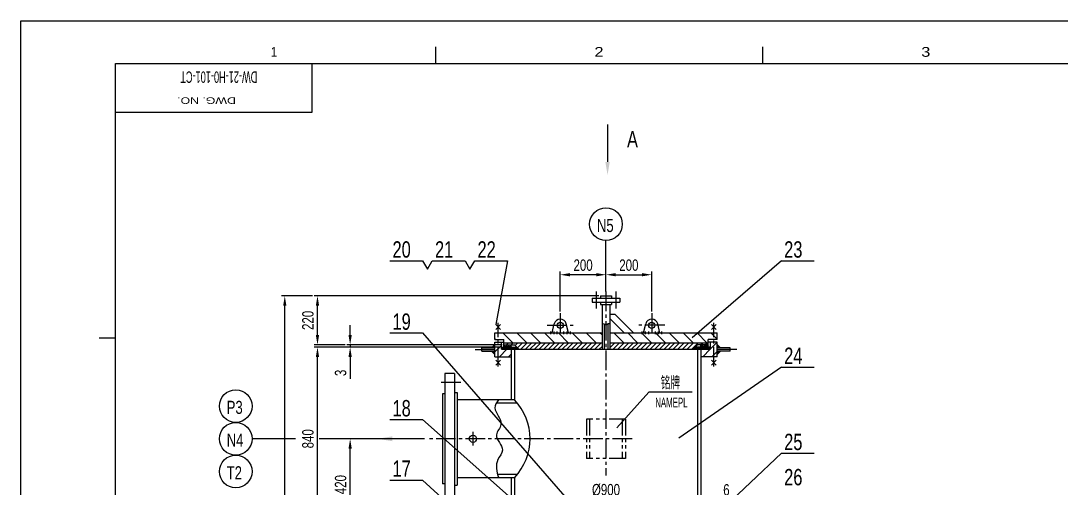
# Model space of a CAD drawing. Extents: x 0 to 840, y 0 to 594.
# Drawn here: x 0 to 318.3, y 451.1 to 594 of the extents above; entities that cross this region are included whole.
import ezdxf
from ezdxf.enums import TextEntityAlignment as Align

# ---------------------------------------------------------------- set-up
doc = ezdxf.new("R2010")
doc.units = 0
doc.header["$LTSCALE"] = 8
doc.linetypes.add('CENTER2', pattern=[1.125, 0.75, -0.125, 0.125, -0.125])
doc.linetypes.add('PHANTOM2', pattern=[1.25, 0.625, -0.125, 0.125, -0.125, 0.125, -0.125])
doc.layers.get('0').update_dxf_attribs({"color": 2, "linetype": 'CONTINUOUS'})
doc.layers.get('DEFPOINTS').update_dxf_attribs({"linetype": 'CONTINUOUS'})
for name, color, linetype in [('2', 1, 'CONTINUOUS'), ('3', 3, 'CENTER2'), ('OT', 1, 'CONTINUOUS'), ('PHAN', 6, 'PHANTOM2'), ('TEXT', 7, 'CONTINUOUS'), ('X4600A1$0$BORDER', 7, 'CONTINUOUS')]:
    doc.layers.add(name, color=color, linetype=linetype)
doc.styles.get("Standard").update_dxf_attribs({"font": 'JDECSTD', "width": 0.75, "bigfont": 'HZDX'})
doc.styles.add('X4600A1$0$STANDARD', font='AUCAD', dxfattribs={"width": 0.8})
doc.dimstyles.new('STANDARD$0', dxfattribs={"dimscale": 0, "dimtxt": 3.5, "dimasz": 3, "dimexe": 1, "dimexo": 0.5, "dimgap": 1, "dimtad": 1, "dimdsep": 46, "dimtxsty": 'Standard', "dimcen": 0, "dimclrd": 7, "dimclre": 7, "dimclrt": 7, "dimadec": 0, "dimazin": 0, "dimtfac": 0.714286, "dimtmove": 0, "dimatfit": 3, "dimfxl": 0, "dimtolj": 1, "dimarcsym": 0})
pattern_1 = [(135, (0, 30.93722), (-0.2245064, -0.2245064), []), (225, (0, 30.93722), (0.2245064, -0.2245064), [])]

# ---------------------------------------------------------------- blocks, each defined once
blk = doc.blocks.new('*D43')
at = {"layer": 'DEFPOINTS', "color": 0}
for p in [(100.77, 466.21), (124.05, 466.21), (109.77, 438.21)]:
    blk.add_point(p, dxfattribs=at)
at = {"layer": 'TEXT', "color": 7, "lineweight": -2}
for p, q in [((123.55, 466.21), (99.77, 466.21)), ((100.77, 441.21), (100.77, 463.21)), ((109.27, 438.21), (99.77, 438.21))]:
    blk.add_line(p, q, dxfattribs=at)
at = {"layer": 'TEXT', "color": 7}
for points in [[(100.27, 463.21), (101.27, 463.21), (100.77, 466.21)], [(100.27, 441.21), (101.27, 441.21), (100.77, 438.21)]]:
    blk.add_solid(points, dxfattribs=at)
at = {"layer": 'TEXT', "color": 7, "insert": (97.86, 452.21), "char_height": 3.5, "attachment_point": 5, "rotation": 90}
blk.add_mtext('\\A1;420', dxfattribs=at)
blk = doc.blocks.new('*D44')
at = {"layer": 'DEFPOINTS', "color": 0}
for p in [(90.77, 494.21), (147.05, 494.21), (100.77, 438.21)]:
    blk.add_point(p, dxfattribs=at)
at = {"layer": 'TEXT', "color": 7, "lineweight": -2}
for p, q in [((146.55, 494.21), (89.77, 494.21)), ((90.77, 441.21), (90.77, 491.21)), ((100.27, 438.21), (89.77, 438.21))]:
    blk.add_line(p, q, dxfattribs=at)
at = {"layer": 'TEXT', "color": 7}
for points in [[(90.27, 491.21), (91.27, 491.21), (90.77, 494.21)], [(90.27, 441.21), (91.27, 441.21), (90.77, 438.21)]]:
    blk.add_solid(points, dxfattribs=at)
at = {"layer": 'TEXT', "color": 7, "insert": (87.86, 466.21), "char_height": 3.5, "attachment_point": 5, "rotation": 90}
blk.add_mtext('\\A1;840', dxfattribs=at)
blk = doc.blocks.new('*D45')
at = {"layer": 'DEFPOINTS', "color": 0}
for p in [(100.77, 494.21), (147.05, 494.21), (147.75, 494.91)]:
    blk.add_point(p, dxfattribs=at)
at = {"layer": 'TEXT', "color": 7, "lineweight": -2}
for p, q in [((100.77, 497.91), (100.77, 500.91)), ((147.25, 494.91), (99.77, 494.91)), ((146.55, 494.21), (99.77, 494.21)), ((100.77, 494.91), (100.77, 494.21)), ((100.77, 491.21), (100.77, 484.52))]:
    blk.add_line(p, q, dxfattribs=at)
at = {"layer": 'TEXT', "color": 7}
for points in [[(100.27, 497.91), (101.27, 497.91), (100.77, 494.91)], [(100.27, 491.21), (101.27, 491.21), (100.77, 494.21)]]:
    blk.add_solid(points, dxfattribs=at)
at = {"layer": 'TEXT', "color": 7, "insert": (97.86, 486.37), "char_height": 3.5, "attachment_point": 5, "rotation": 90}
blk.add_mtext('\\A1;3', dxfattribs=at)
blk = doc.blocks.new('*D46')
at = {"layer": 'DEFPOINTS', "color": 0}
for p in [(90.77, 509.91), (177.35, 509.91), (99.77, 494.91)]:
    blk.add_point(p, dxfattribs=at)
at = {"layer": 'TEXT', "color": 7, "lineweight": -2}
for p, q in [((176.85, 509.91), (89.77, 509.91)), ((90.77, 497.91), (90.77, 506.91)), ((99.27, 494.91), (89.77, 494.91))]:
    blk.add_line(p, q, dxfattribs=at)
at = {"layer": 'TEXT', "color": 7}
for points in [[(90.27, 506.91), (91.27, 506.91), (90.77, 509.91)], [(90.27, 497.91), (91.27, 497.91), (90.77, 494.91)]]:
    blk.add_solid(points, dxfattribs=at)
at = {"layer": 'TEXT', "color": 7, "insert": (87.86, 502.41), "char_height": 3.5, "attachment_point": 5, "rotation": 90}
blk.add_mtext('\\A1;220', dxfattribs=at)
blk = doc.blocks.new('*D47')
at = {"layer": 'DEFPOINTS', "color": 0}
for p in [(80.77, 509.91), (89.77, 509.91), (89.77, 224.31)]:
    blk.add_point(p, dxfattribs=at)
at = {"layer": 'TEXT', "color": 7, "lineweight": -2}
for p, q in [((89.27, 509.91), (79.77, 509.91)), ((80.77, 227.31), (80.77, 506.91)), ((89.27, 224.31), (79.77, 224.31))]:
    blk.add_line(p, q, dxfattribs=at)
at = {"layer": 'TEXT', "color": 7}
for points in [[(80.27, 506.91), (81.27, 506.91), (80.77, 509.91)], [(80.27, 227.31), (81.27, 227.31), (80.77, 224.31)]]:
    blk.add_solid(points, dxfattribs=at)
at = {"layer": 'TEXT', "color": 7, "insert": (77.86, 367.11), "char_height": 3.5, "attachment_point": 5, "rotation": 90}
blk.add_mtext('\\A1;～4239', dxfattribs=at)
blk = doc.blocks.new('*D50')
at = {"layer": 'DEFPOINTS', "color": 0}
for p in [(151.05, 452.91), (207.05, 452.91), (207.05, 447.67)]:
    blk.add_point(p, dxfattribs=at)
at = {"layer": 'TEXT', "color": 7, "lineweight": -2}
for p, q in [((151.05, 452.41), (151.05, 446.67)), ((207.05, 452.41), (207.05, 446.67)), ((154.05, 447.67), (204.05, 447.67))]:
    blk.add_line(p, q, dxfattribs=at)
at = {"layer": 'TEXT', "color": 7}
for points in [[(154.05, 448.17), (154.05, 447.17), (151.05, 447.67)], [(204.05, 448.17), (204.05, 447.17), (207.05, 447.67)]]:
    blk.add_solid(points, dxfattribs=at)
at = {"layer": 'TEXT', "color": 7, "insert": (179.05, 450.59), "char_height": 3.5, "attachment_point": 5}
blk.add_mtext('\\A1;%%C900', dxfattribs=at)
blk = doc.blocks.new('*D51')
at = {"layer": 'DEFPOINTS', "color": 0}
for p in [(207.05, 452.41), (208.05, 452.91), (208.05, 447.67)]:
    blk.add_point(p, dxfattribs=at)
at = {"layer": 'TEXT', "color": 7, "lineweight": -2}
for p, q in [((208.05, 452.41), (208.05, 446.67)), ((207.05, 451.91), (207.05, 446.67)), ((204.05, 447.67), (201.05, 447.67)), ((207.05, 447.67), (208.05, 447.67)), ((211.05, 447.67), (217.75, 447.67))]:
    blk.add_line(p, q, dxfattribs=at)
at = {"layer": 'TEXT', "color": 7}
for points in [[(204.05, 448.17), (204.05, 447.17), (207.05, 447.67)], [(211.05, 448.17), (211.05, 447.17), (208.05, 447.67)]]:
    blk.add_solid(points, dxfattribs=at)
at = {"layer": 'TEXT', "color": 7, "insert": (215.9, 450.59), "char_height": 3.5, "attachment_point": 5}
blk.add_mtext('\\A1;6', dxfattribs=at)
blk = doc.blocks.new('*D57')
at = {"layer": 'DEFPOINTS', "color": 0}
for p in [(165.05, 516.37), (179.05, 511.81), (165.05, 504.61)]:
    blk.add_point(p, dxfattribs=at)
at = {"layer": 'TEXT', "color": 7, "lineweight": -2}
for p, q in [((165.05, 505.11), (165.05, 517.37)), ((176.05, 516.37), (168.05, 516.37)), ((179.05, 512.31), (179.05, 517.37))]:
    blk.add_line(p, q, dxfattribs=at)
at = {"layer": 'TEXT', "color": 7}
for points in [[(168.05, 516.87), (168.05, 515.87), (165.05, 516.37)], [(176.05, 516.87), (176.05, 515.87), (179.05, 516.37)]]:
    blk.add_solid(points, dxfattribs=at)
at = {"layer": 'TEXT', "color": 7, "insert": (172.05, 519.28), "char_height": 3.5, "attachment_point": 5}
blk.add_mtext('\\A1;200', dxfattribs=at)
blk = doc.blocks.new('*D58')
at = {"layer": 'DEFPOINTS', "color": 0}
for p in [(193.05, 516.37), (179.05, 511.81), (193.05, 504.61)]:
    blk.add_point(p, dxfattribs=at)
at = {"layer": 'TEXT', "color": 7, "lineweight": -2}
for p, q in [((179.05, 512.31), (179.05, 517.37)), ((182.05, 516.37), (190.05, 516.37)), ((193.05, 505.11), (193.05, 517.37))]:
    blk.add_line(p, q, dxfattribs=at)
at = {"layer": 'TEXT', "color": 7}
for points in [[(182.05, 516.87), (182.05, 515.87), (179.05, 516.37)], [(190.05, 516.87), (190.05, 515.87), (193.05, 516.37)]]:
    blk.add_solid(points, dxfattribs=at)
at = {"layer": 'TEXT', "color": 7, "insert": (186.05, 519.28), "char_height": 3.5, "attachment_point": 5}
blk.add_mtext('\\A1;200', dxfattribs=at)

msp = doc.modelspace()

# ---------------------------------------------------------------- hatches: boundary and pattern name
at = {"layer": 'TEXT'}
h = msp.add_hatch(dxfattribs=at)
h.set_pattern_fill('_USER', color=256, scale=3, angle=135, style=0, pattern_type=0)
h.set_pattern_definition([(135, (0, 30.9372), (-2.12132, -2.12132), [])])
h.paths.add_polyline_path([(146.053, 498.614), (145.053, 498.614), (145.053, 496.614), (146.053, 496.614)])
h.paths.add_polyline_path([(146.053, 498.614), (146.053, 496.614), (147.753, 496.614), (147.753, 495.564), (177.853, 495.564), (177.853, 498.614)])
h.paths.add_polyline_path([(180.253, 498.614), (180.253, 495.564), (210.353, 495.564), (210.353, 496.614), (212.053, 496.614), (212.053, 498.614)])
h.paths.add_polyline_path([(213.053, 498.614), (212.053, 498.614), (212.053, 496.614), (213.053, 496.614)])
h = msp.add_hatch(color=256, dxfattribs=at)
h.paths.add_polyline_path([(145.053, 493.014), (144.007, 493.014), (145.053, 491.967)])
h.paths.add_polyline_path([(145.053, 495.06), (144.007, 494.014), (145.053, 494.014)])
h = msp.add_hatch(dxfattribs=at)
h.set_pattern_fill('_USER', color=256, scale=2, angle=45, style=0, pattern_type=0)
h.set_pattern_definition([(45, (0, 30.9372), (-1.4142136, 1.4142136), [])])
h.paths.add_polyline_path([(146.053, 495.714), (145.053, 495.714), (145.053, 491.314), (146.053, 491.314)])
h.paths.add_polyline_path([(150.053, 493.614), (147.053, 493.614), (147.053, 495.714), (146.053, 495.714), (146.053, 491.314), (150.053, 491.314)])
h.paths.add_polyline_path([(212.053, 495.714), (211.053, 495.714), (211.053, 493.614), (208.053, 493.614), (208.053, 491.314), (212.053, 491.314)])
h.paths.add_polyline_path([(213.053, 495.714), (212.053, 495.714), (212.053, 491.314), (213.053, 491.314)])
h = msp.add_hatch(dxfattribs=at)
h.set_pattern_fill('ANSI37', color=256, scale=0.1, angle=90, style=0)
h.set_pattern_definition(pattern_1)
h.paths.add_polyline_path([(151.753, 494.214), (147.053, 494.214), (147.053, 493.614), (152.353, 493.614)])
h = msp.add_hatch(dxfattribs=at)
h.set_pattern_fill('_USER', color=256, angle=45, style=0, pattern_type=0)
h.set_pattern_definition([(45, (0, 30.9372), (-0.7071068, 0.7071068), [])])
h.paths.add_polyline_path([(177.853, 495.564), (147.753, 495.564), (147.753, 494.914), (151.053, 494.914), (152.353, 493.614), (177.853, 493.614)])
h.paths.add_polyline_path([(207.053, 494.914), (210.353, 494.914), (210.353, 495.564), (180.253, 495.564), (180.253, 493.614), (205.753, 493.614)])
h = msp.add_hatch(dxfattribs=at)
h.set_pattern_fill('ANSI37', color=256, scale=0.15, angle=90, style=0)
h.set_pattern_definition([(135, (0, 30.9372), (-0.3367596, -0.3367596), []), (225, (0, 30.9372), (0.3367596, -0.3367596), [])])
h.paths.add_polyline_path([(150.053, 494.914), (147.753, 494.914), (147.753, 494.214), (150.053, 494.214)])
h.paths.add_polyline_path([(210.353, 494.914), (208.053, 494.914), (208.053, 494.214), (210.353, 494.214)])
h = msp.add_hatch(dxfattribs=at)
h.set_pattern_fill('ANSI37', color=256, scale=0.1, angle=90, style=0)
h.set_pattern_definition(pattern_1)
h.paths.add_polyline_path([(211.053, 494.214), (206.353, 494.214), (205.753, 493.614), (211.053, 493.614)])
h = msp.add_hatch(color=256, dxfattribs=at)
h.paths.add_polyline_path([(213.053, 495.06), (213.053, 494.014), (214.099, 494.014)])
h.paths.add_polyline_path([(214.099, 493.014), (213.053, 493.014), (213.053, 491.967)])

# ---------------------------------------------------------------- linework, layer by layer
for p, q in [((0, 594), (840, 594)), ((0, 0), (0, 594))]:
    msp.add_line(p, q)
at = {"layer": '2'}
for p, q in [((184.624, 498.614), (180.253, 502.985)), ((187.453, 498.614), (181.753, 504.314)), ((145.303, 501.163), (146.802, 499.664)), ((145.303, 499.664), (146.802, 501.163)), ((212.802, 499.664), (211.303, 501.163)), ((212.802, 501.163), (211.303, 499.664)), ((144.007, 494.014), (145.053, 495.06)), ((214.099, 494.014), (213.053, 495.06)), ((144.007, 493.014), (145.053, 491.967)), ((145.303, 488.764), (146.802, 490.263)), ((145.303, 490.263), (146.802, 488.764)), ((212.802, 490.263), (211.303, 488.764)), ((212.802, 488.764), (211.303, 490.263)), ((214.099, 493.014), (213.053, 491.967))]:
    msp.add_line(p, q, dxfattribs=at)
at = {"layer": '3'}
for p, q in [((176.053, 511.214), (176.053, 506.014)), ((179.053, 511.214), (179.053, 454.962)), ((182.053, 511.214), (182.053, 506.014)), ((165.053, 504.614), (165.053, 498.083)), ((193.053, 504.614), (193.053, 498.083)), ((146.053, 488.314), (146.053, 501.614)), ((161.044, 500.914), (169.062, 500.914)), ((197.062, 500.914), (189.044, 500.914)), ((212.053, 488.314), (212.053, 501.614)), ((139.053, 493.514), (145.583, 493.514)), ((219.053, 493.514), (212.522, 493.514)), ((134.653, 483.414), (127.753, 483.414)), ((138.353, 468.314), (138.353, 464.114)), ((187.053, 466.214), (124.053, 466.214))]:
    msp.add_line(p, q, dxfattribs=at)
at = {"layer": 'OT'}
for p, q in [((29, 581), (825, 581)), ((29, 15), (29, 581)), ((112.918, 520.621), (122.918, 520.621)), ((125.918, 520.621), (135.918, 520.621)), ((138.918, 520.621), (148.918, 520.621)), ((232.757, 520.621), (242.757, 520.621)), ((177.353, 509.914), (180.753, 509.914)), ((177.353, 509.914), (177.353, 509.214)), ((180.753, 509.914), (180.753, 509.214)), ((174.853, 509.214), (183.253, 509.214)), ((174.853, 509.214), (174.853, 508.014)), ((174.853, 508.014), (183.253, 508.014)), ((177.353, 508.014), (177.353, 507.314)), ((177.353, 507.314), (180.753, 507.314)), ((177.853, 507.314), (177.853, 493.614)), ((180.253, 507.314), (180.253, 493.614)), ((180.753, 508.014), (180.753, 507.314)), ((183.253, 509.214), (183.253, 508.014)), ((180.253, 504.314), (181.753, 504.314)), ((162.553, 498.614), (163.204, 501.353)), ((167.553, 498.614), (166.901, 501.353)), ((178.453, 501.35), (178.453, 493.614)), ((179.653, 501.384), (179.653, 493.614)), ((190.553, 498.614), (191.204, 501.353)), ((195.553, 498.614), (194.901, 501.353)), ((112.918, 498.559), (122.918, 498.559)), ((145.053, 498.614), (177.853, 498.614)), ((145.053, 496.614), (145.053, 498.614)), ((145.053, 496.614), (147.753, 496.614)), ((147.753, 494.214), (147.753, 496.614)), ((180.253, 498.614), (213.053, 498.614)), ((213.053, 496.614), (210.353, 496.614)), ((210.353, 494.214), (210.353, 496.614)), ((213.053, 496.614), (213.053, 498.614)), ((141.053, 493.014), (141.053, 494.014)), ((141.053, 494.014), (145.053, 494.014)), ((145.053, 495.714), (147.753, 495.714)), ((145.053, 491.314), (145.053, 495.714)), ((147.053, 493.614), (147.053, 495.714)), ((147.053, 494.214), (151.753, 494.214)), ((147.053, 493.614), (211.053, 493.614)), ((147.753, 495.564), (177.853, 495.564)), ((147.753, 494.914), (151.053, 494.914)), ((150.053, 494.214), (150.053, 494.914)), ((150.053, 493.614), (150.053, 478.114)), ((151.053, 494.914), (152.353, 493.614)), ((151.053, 493.614), (151.053, 478.114)), ((180.253, 495.564), (210.353, 495.564)), ((207.053, 494.914), (205.753, 493.614)), ((211.053, 494.214), (206.353, 494.214)), ((210.353, 494.914), (207.053, 494.914)), ((207.053, 493.614), (207.053, 438.814)), ((208.053, 494.214), (208.053, 494.914)), ((208.053, 493.614), (208.053, 438.814)), ((213.053, 495.714), (210.353, 495.714)), ((211.053, 493.614), (211.053, 495.714)), ((213.053, 491.314), (213.053, 495.714)), ((217.053, 494.014), (213.053, 494.014)), ((217.053, 493.014), (217.053, 494.014)), ((141.053, 493.014), (145.053, 493.014)), ((145.053, 491.314), (150.053, 491.314)), ((213.053, 491.314), (208.053, 491.314)), ((217.053, 493.014), (213.053, 493.014)), ((232.757, 488.114), (242.757, 488.114)), ((129.753, 486.214), (129.753, 446.214)), ((132.653, 486.214), (129.753, 486.214)), ((132.653, 486.214), (132.653, 446.214)), ((129.053, 479.954), (129.053, 452.474)), ((129.753, 479.954), (129.053, 479.954)), ((132.653, 480.414), (133.553, 480.414)), ((133.553, 480.414), (133.553, 452.014)), ((151.053, 478.114), (133.553, 478.114)), ((205.406, 480.442), (192.151, 480.442)), ((151.935, 477.114), (145.483, 477.114)), ((112.918, 472.083), (122.918, 472.083)), ((232.757, 461.779), (242.757, 461.779)), ((151.935, 455.314), (145.916, 455.314)), ((112.918, 453.61), (122.918, 453.61)), ((129.753, 452.474), (129.053, 452.474)), ((151.053, 454.314), (133.553, 454.314)), ((150.053, 454.314), (150.053, 438.814)), ((151.053, 454.314), (151.053, 438.814)), ((132.653, 452.014), (133.553, 452.014))]:
    msp.add_line(p, q, dxfattribs=at)
for centre, radius in [((165.053, 500.914), 0.95), ((193.053, 500.914), 0.95), ((138.353, 466.214), 1.1)]:
    msp.add_circle(centre, radius, dxfattribs=at)
for centre, radius, start, end in [((165.053, 500.914), 1.9, 13.37726, 166.62274), ((193.053, 500.914), 1.9, 13.37726, 166.62274), ((138.571, 466.214), 17.245, 316.36687, 43.63313)]:
    msp.add_arc(centre, radius, start, end, dxfattribs=at)
at = {"layer": 'PHAN'}
for p, q in [((173.053, 472.214), (173.053, 460.214)), ((185.053, 472.214), (173.053, 472.214)), ((174.053, 472.214), (174.053, 460.214)), ((184.053, 472.214), (184.053, 460.214)), ((185.053, 472.214), (185.053, 460.214)), ((185.053, 460.214), (173.053, 460.214))]:
    msp.add_line(p, q, dxfattribs=at)
at = {"layer": 'TEXT', "color": 7}
msp.add_line((179.536, 562.257), (179.536, 550.856), dxfattribs=at)
at = {"layer": 'TEXT'}
for p, q in [((179.053, 511.214), (179.053, 526.814)), ((122.918, 520.621), (124.418, 518.023)), ((124.418, 518.023), (125.918, 520.621)), ((135.918, 520.621), (137.418, 518.023)), ((137.418, 518.023), (138.918, 520.621)), ((148.918, 520.621), (145.303, 501.163)), ((232.757, 520.621), (205.468, 497.079)), ((122.918, 498.559), (175.986, 437.69)), ((162.053, 499.014), (162.053, 498.214)), ((163.053, 499.014), (163.053, 498.214)), ((164.053, 499.014), (164.053, 498.214)), ((166.053, 499.014), (166.053, 498.214)), ((167.053, 499.014), (167.053, 498.214)), ((168.053, 499.014), (168.053, 498.214)), ((190.053, 499.014), (190.053, 498.214)), ((191.053, 499.014), (191.053, 498.214)), ((192.053, 499.014), (192.053, 498.214)), ((194.053, 499.014), (194.053, 498.214)), ((195.053, 499.014), (195.053, 498.214)), ((196.053, 499.014), (196.053, 498.214)), ((232.757, 488.114), (201.308, 466.434)), ((192.151, 480.442), (182.39, 469.566)), ((122.918, 472.083), (170.253, 430.243)), ((84.061, 466.214), (70.772, 466.214)), ((99.772, 466.214), (91.332, 466.214)), ((232.757, 461.779), (212.053, 442.297)), ((122.918, 453.61), (157.031, 422.452))]:
    msp.add_line(p, q, dxfattribs=at)
for centre in [(179.053, 531.814), (65.772, 476.214), (65.772, 466.214), (65.772, 456.214)]:
    msp.add_circle(centre, 5, dxfattribs=at)
for points, knots in [([(177.853, 501.266), (177.965, 501.38), (178.335, 501.61), (179.046, 500.711), (179.676, 501.557), (180.069, 501.415), (180.253, 501.291)], [0.4370242, 0.4370242, 0.4370242, 0.4370242, 0.8903446, 1.8639251, 2.5783928, 3.1907898, 3.1907898, 3.1907898, 3.1907898]), ([(146.201, 478.114), (145.548, 477.33), (144.066, 474.986), (148.51, 471.149), (143.999, 466.975), (148.718, 463.251), (144.919, 459.202), (145.541, 456.243), (146.252, 454.314)], [1.1116661, 1.1116661, 1.1116661, 1.1116661, 3.883435, 9.2916777, 12.8106962, 17.7872736, 20.9907357, 26.6716598, 26.6716598, 26.6716598, 26.6716598])]:
    msp.add_open_spline(points, degree=3, knots=knots, dxfattribs=at)
at = {"layer": 'TEXT', "color": 7}
for points in [[(180.203, 550.856), (178.869, 550.856), (179.536, 546.856)], [(113.7, 466.964), (113.7, 465.464), (109.2, 466.214)]]:
    msp.add_solid(points, dxfattribs=at)
at = {"layer": 'X4600A1$0$BORDER', "color": 3}
for p, q in [((127, 581), (127, 586)), ((227, 581), (227, 586)), ((89, 581), (89, 566)), ((89, 566), (29, 566)), ((29, 497), (24, 497))]:
    msp.add_line(p, q, dxfattribs=at)

# ---------------------------------------------------------------- texts
at = {"color": 7, "width": 0.6}
msp.add_text('DW-21-H0-101-CT', height=3.5, rotation=180, dxfattribs=at).set_placement((72.366, 578.533))
at = {"color": 7, "width": 0.75}
for s, height, p in [('A', 5, (185.491, 555.299)), ('N5', 4, (176.273, 529.422)), ('20', 5, (113.741, 521.598)), ('21', 5, (126.741, 521.598)), ('22', 5, (139.741, 521.598)), ('23', 5, (233.58, 521.598)), ('19', 5, (113.741, 499.535)), ('24', 5, (233.58, 489.09)), ('P3', 4, (62.993, 473.822)), ('18', 5, (113.741, 473.059)), ('N4', 4, (62.993, 463.822)), ('25', 5, (233.58, 462.756)), ('17', 5, (113.741, 454.587)), ('T2', 4, (62.993, 453.822)), ('26', 5, (233.58, 451.99))]:
    msp.add_text(s, height=height, dxfattribs=at).set_placement(p)
for s, height, width, p in [('铭牌', 4, 0.75, (198.757, 483.523)), ('NAMEPL', 3, 0.6, (199.064, 477.31))]:
    msp.add_text(s, height=height, dxfattribs=dict(width=width)).set_placement(p, align=Align.MIDDLE)
at = {"layer": 'X4600A1$0$BORDER', "color": 3, "style": 'X4600A1$0$STANDARD', "oblique": 0.00002}
for s, width, p, p2 in [('1', 1.194118, (76.5, 583), (78.465, 583)), ('2', 1.16, (175.5, 583), (178.306, 583)), ('3', 1.16, (275.5, 583), (278.306, 583))]:
    msp.add_text(s, height=3, dxfattribs=dict(at, width=width)).set_placement(p, p2, align=Align.FIT)
at = {"layer": 'X4600A1$0$BORDER', "color": 2, "style": 'X4600A1$0$STANDARD', "oblique": 0.00002, "width": 1.179661}
msp.add_text('DWG. NO.', height=2, rotation=180, dxfattribs=at).set_placement((65.8, 570.6), (47.839, 570.6), align=Align.FIT)

# ---------------------------------------------------------------- dimensions: what is measured, and where the dimension line sits
at = {"layer": 'TEXT'}
for base, p1, p2, text, picture, middle in [((165.053, 516.366), (179.053, 511.814), (165.053, 504.614), '200', '*D57', (172.053, 519.281)), ((193.053, 516.366), (179.053, 511.814), (193.053, 504.614), '200', '*D58', (186.053, 519.281)), ((207.053, 447.67), (151.053, 452.906), (207.053, 452.906), '%%C900', '*D50', (179.053, 450.585)), ((208.053, 447.67), (207.053, 452.406), (208.053, 452.906), '6', '*D51', (215.9, 450.585))]:
    dim = msp.add_linear_dim(base=base, p1=p1, p2=p2, text=text, dimstyle='STANDARD$0', override={"dimscale": 1}, dxfattribs=at)
    dim.commit()
    dim.dimension.update_dxf_attribs({"geometry": picture, "text_midpoint": middle})
for base, p1, p2, text, picture, middle in [((80.772, 509.914), (89.772, 224.314), (89.772, 509.914), '～4239', '*D47', (77.857, 367.114)), ((90.772, 509.914), (99.772, 494.914), (177.353, 509.914), '220', '*D46', (87.857, 502.414)), ((100.772, 494.214), (147.753, 494.914), (147.053, 494.214), '3', '*D45', (97.857, 486.367)), ((90.772, 494.214), (100.772, 438.214), (147.053, 494.214), '840', '*D44', (87.857, 466.214)), ((100.772, 466.214), (109.772, 438.214), (124.053, 466.214), '420', '*D43', (97.857, 452.214))]:
    dim = msp.add_linear_dim(base=base, p1=p1, p2=p2, angle=90, text=text, dimstyle='STANDARD$0', override={"dimscale": 1}, dxfattribs=at)
    dim.commit()
    dim.dimension.update_dxf_attribs({"geometry": picture, "text_midpoint": middle})

doc.saveas('drawing.dxf')
